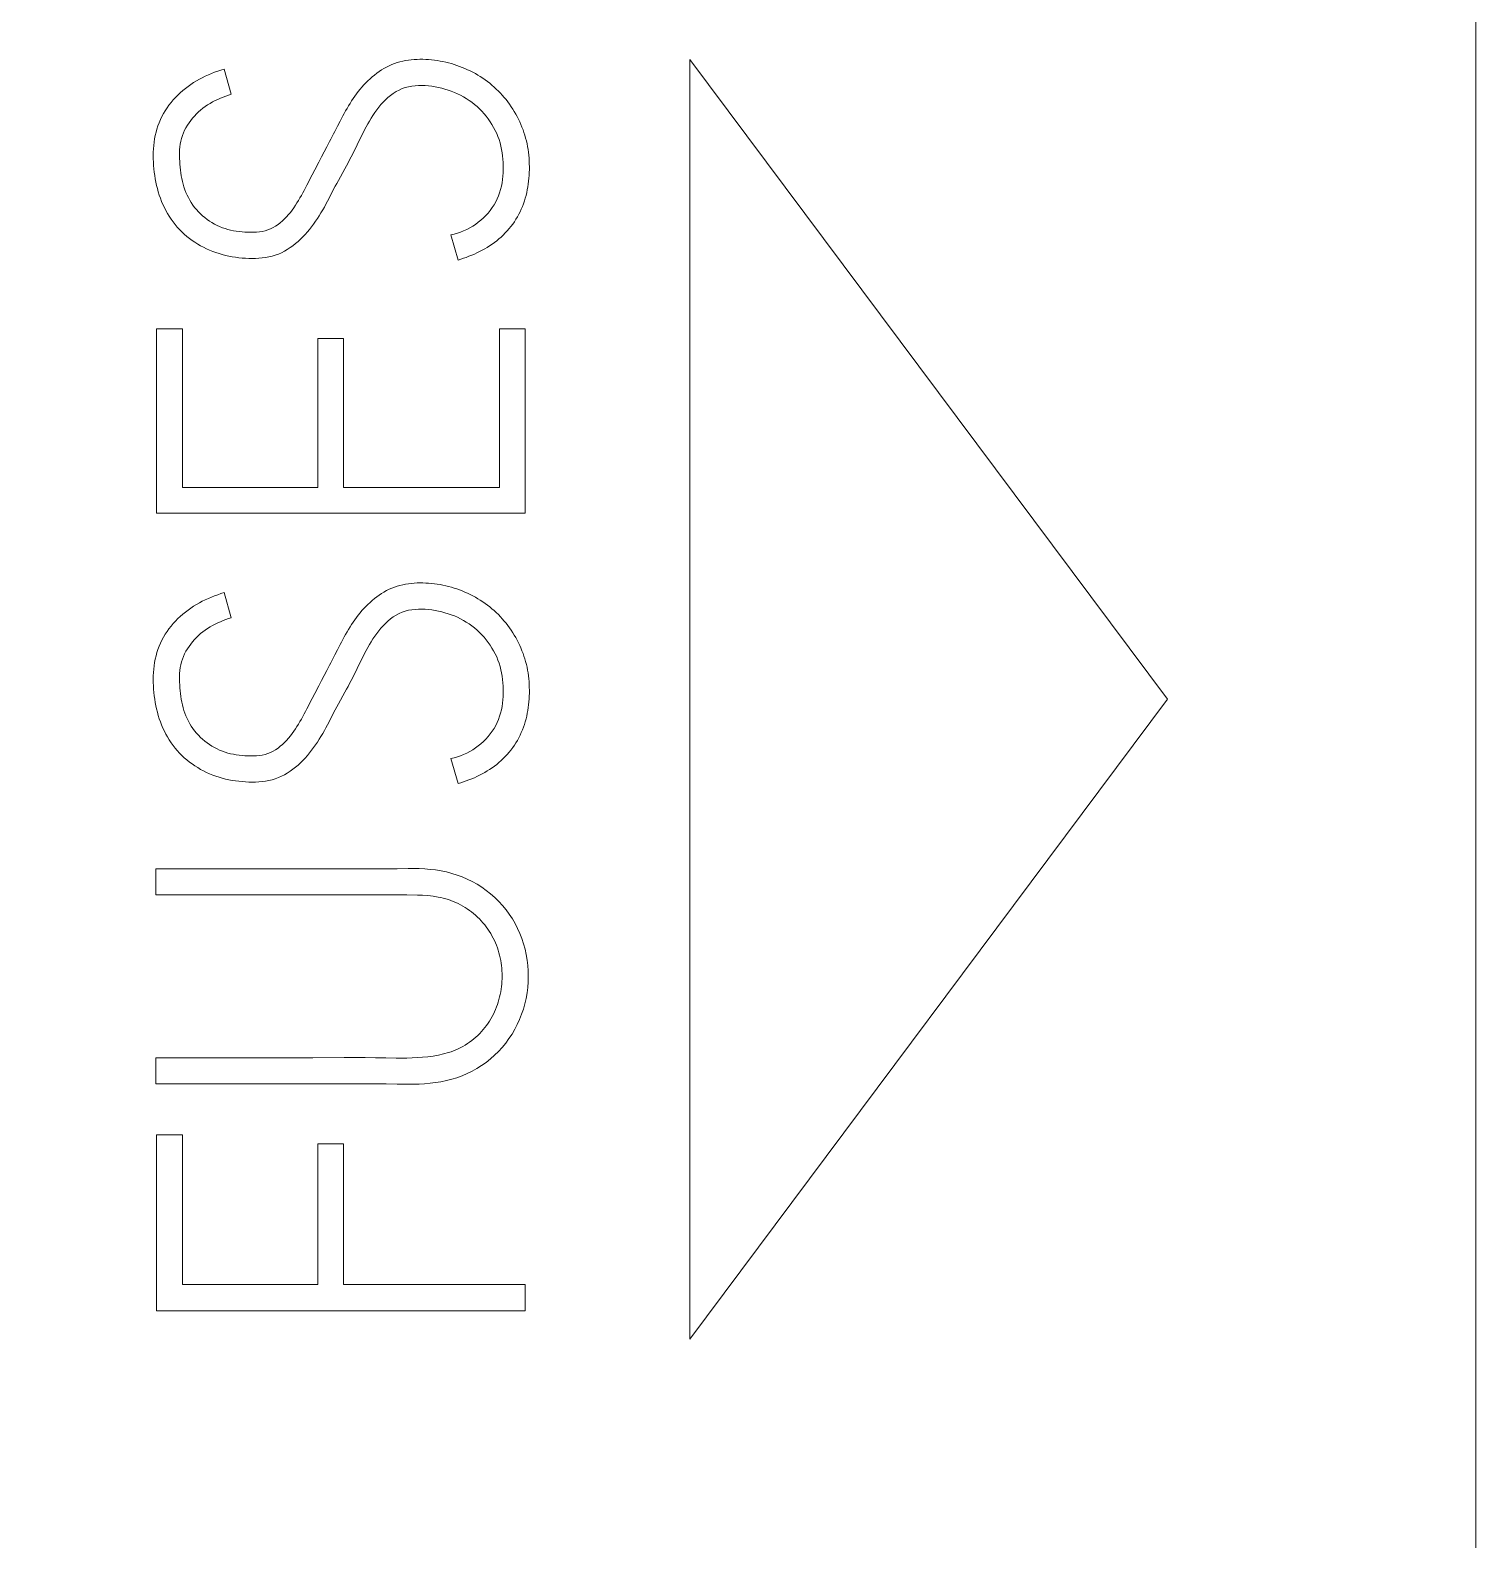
# Model space of a CAD drawing. Header units: millimetres. Extents: x 42356 to 50646, y 31507 to 39566.
# Drawn here: x 47894.837 to 47899.526, y 33764.371 to 33769.266 of the extents above; entities that cross this region are included whole.
import ezdxf

# ---------------------------------------------------------------- set-up
doc = ezdxf.new("R2010")
doc.units = ezdxf.units.MM
doc.set_wipeout_variables(frame=1)
doc.layers.add('000-PI-Oprema', color=30, linetype='Continuous', lineweight=5)

# ---------------------------------------------------------------- blocks, each defined once
blk = doc.blocks.new('6ES7193-6PA00-0AA0')
blk.add_wipeout([(47315.5808, 38480.0409), (47322.5808, 38480.0409), (47322.5808, 38362.9039), (47315.5808, 38362.9039)])
at = {"layer": '000-PI-Oprema'}
for p, q in [((47322.5808, 38362.9039), (47322.5808, 38480.0409)), ((47320.0308, 38374.9038), (47320.0308, 38370.7545)), ((47321.5807, 38372.8295), (47320.0308, 38374.9038)), ((47318.5438, 38374.7907), (47318.5205, 38374.8723)), ((47318.8541, 38374.6203), (47318.8363, 38374.5872)), ((47318.8629, 38374.6369), (47318.8541, 38374.6203)), ((47318.8276, 38374.5707), (47318.8145, 38374.5458)), ((47318.8363, 38374.5872), (47318.8276, 38374.5707)), ((47318.8059, 38374.5291), (47318.789, 38374.4956)), ((47318.8145, 38374.5458), (47318.8059, 38374.5291)), ((47318.8913, 38374.5113), (47318.9123, 38374.5493)), ((47319.2561, 38374.3347), (47319.2794, 38374.2531)), ((47318.3008, 38374.0301), (47318.3008, 38373.4326)), ((47318.3856, 38374.0301), (47318.3008, 38374.0301)), ((47318.3856, 38373.5158), (47318.3856, 38374.0301)), ((47319.4142, 38374.0301), (47319.4142, 38373.5158)), ((47319.4974, 38374.0301), (47319.4142, 38374.0301)), ((47319.4974, 38373.4326), (47319.4974, 38374.0301)), ((47318.825, 38373.9985), (47318.825, 38373.5158)), ((47318.9083, 38373.9985), (47318.825, 38373.9985)), ((47318.9083, 38373.5158), (47318.9083, 38373.9985)), ((47318.825, 38373.5158), (47318.3856, 38373.5158)), ((47319.4142, 38373.5158), (47318.9083, 38373.5158)), ((47318.3008, 38373.4326), (47319.4974, 38373.4326)), ((47318.5438, 38373.0931), (47318.5205, 38373.1746)), ((47318.8541, 38372.9226), (47318.8363, 38372.8896)), ((47318.8629, 38372.9392), (47318.8541, 38372.9226)), ((47318.8145, 38372.8481), (47318.8059, 38372.8314)), ((47318.8276, 38372.873), (47318.8145, 38372.8481)), ((47318.8363, 38372.8896), (47318.8276, 38372.873)), ((47318.8913, 38372.8136), (47318.9123, 38372.8516)), ((47318.8059, 38372.8314), (47318.789, 38372.798)), ((47320.0308, 38370.7545), (47321.5807, 38372.8295)), ((47319.2561, 38372.6371), (47319.2794, 38372.5555)), ((47318.2991, 38372.1943), (47318.2991, 38372.2792)), ((47318.5838, 38372.2792), (47318.7973, 38372.2794)), ((47318.4687, 38372.1943), (47318.2991, 38372.1943)), ((47318.5705, 38372.1943), (47318.4687, 38372.1943)), ((47318.7741, 38372.1943), (47318.7062, 38372.1943)), ((47319.0114, 38372.1944), (47318.9437, 38372.1943)), ((47318.2991, 38371.5819), (47318.2991, 38371.6667)), ((47318.4348, 38371.6667), (47318.5027, 38371.6667)), ((47318.5027, 38371.6667), (47318.5366, 38371.6668)), ((47318.5366, 38371.6668), (47318.6384, 38371.6668)), ((47318.6384, 38371.6668), (47318.774, 38371.6666)), ((47318.4059, 38371.5819), (47318.2991, 38371.5819)), ((47318.477, 38371.5819), (47318.4059, 38371.5819)), ((47318.8329, 38371.5818), (47318.477, 38371.5819)), ((47318.3008, 38371.4171), (47318.3008, 38370.8462)), ((47318.3856, 38371.4171), (47318.3008, 38371.4171)), ((47318.3856, 38370.9311), (47318.3856, 38371.4171)), ((47318.825, 38371.3871), (47318.825, 38370.9311)), ((47318.9083, 38371.3871), (47318.825, 38371.3871)), ((47318.9083, 38370.9311), (47318.9083, 38371.3871)), ((47318.825, 38370.9311), (47318.3856, 38370.9311)), ((47319.4974, 38370.9311), (47318.9083, 38370.9311)), ((47319.4974, 38370.8462), (47319.4974, 38370.9311)), ((47318.3008, 38370.8462), (47319.4974, 38370.8462))]:
    blk.add_line(p, q, dxfattribs=at)
for points in [[(47319.2794, 38374.2531), (47319.2883, 38374.2558), (47319.2973, 38374.2587), (47319.3061, 38374.2618), (47319.3149, 38374.2651), (47319.3236, 38374.2686), (47319.3323, 38374.2723), (47319.3408, 38374.2762), (47319.3493, 38374.2804), (47319.3576, 38374.2847), (47319.3659, 38374.2893), (47319.3739, 38374.2941), (47319.3819, 38374.2991), (47319.3897, 38374.3043), (47319.3973, 38374.3098), (47319.4047, 38374.3155), (47319.412, 38374.3215), (47319.419, 38374.3277), (47319.4259, 38374.3341), (47319.4325, 38374.3408), (47319.4389, 38374.3477), (47319.4451, 38374.3548), (47319.451, 38374.3621), (47319.4566, 38374.3696), (47319.462, 38374.3773), (47319.4671, 38374.3852), (47319.4719, 38374.3933), (47319.4764, 38374.4015), (47319.4807, 38374.4099), (47319.4846, 38374.4184), (47319.4883, 38374.4271), (47319.4916, 38374.4358), (47319.4947, 38374.4447), (47319.4975, 38374.4537), (47319.5, 38374.4628), (47319.5022, 38374.4719), (47319.5041, 38374.4811), (47319.5058, 38374.4903), (47319.5072, 38374.4996), (47319.5084, 38374.5089), (47319.5093, 38374.5183), (47319.51, 38374.5276), (47319.5105, 38374.537), (47319.5107, 38374.5464), (47319.5107, 38374.5558), (47319.5106, 38374.5652), (47319.5102, 38374.5745), (47319.5096, 38374.5839), (47319.5088, 38374.5932), (47319.5077, 38374.6026), (47319.5064, 38374.6119), (47319.5049, 38374.6211), (47319.5031, 38374.6303), (47319.501, 38374.6395), (47319.4987, 38374.6486), (47319.4961, 38374.6576), (47319.4933, 38374.6665), (47319.4902, 38374.6754), (47319.4868, 38374.6842), (47319.4832, 38374.6928), (47319.4793, 38374.7014), (47319.4753, 38374.7098), (47319.471, 38374.7182), (47319.4664, 38374.7264), (47319.4617, 38374.7345), (47319.4568, 38374.7425), (47319.4517, 38374.7503), (47319.4464, 38374.7581), (47319.4408, 38374.7657), (47319.4351, 38374.7731), (47319.4292, 38374.7803), (47319.423, 38374.7874), (47319.4167, 38374.7943), (47319.4101, 38374.8011), (47319.4034, 38374.8076), (47319.3965, 38374.8139), (47319.3894, 38374.8201), (47319.3821, 38374.8261), (47319.3747, 38374.8318), (47319.3672, 38374.8374), (47319.3595, 38374.8427), (47319.3516, 38374.8478), (47319.3436, 38374.8527), (47319.3355, 38374.8574), (47319.3273, 38374.8619), (47319.3189, 38374.8662), (47319.3104, 38374.8702), (47319.3019, 38374.874), (47319.2932, 38374.8776), (47319.2844, 38374.881), (47319.2756, 38374.8842), (47319.2667, 38374.8871), (47319.2577, 38374.8898), (47319.2487, 38374.8923), (47319.2396, 38374.8946), (47319.2304, 38374.8966), (47319.2212, 38374.8984), (47319.212, 38374.8999), (47319.2027, 38374.9012), (47319.1933, 38374.9023), (47319.184, 38374.903), (47319.1746, 38374.9036), (47319.1652, 38374.9039), (47319.1559, 38374.9039), (47319.1465, 38374.9036), (47319.1371, 38374.9031), (47319.1278, 38374.9023), (47319.1184, 38374.9012), (47319.1092, 38374.8998), (47319.1, 38374.898), (47319.0908, 38374.8958), (47319.0818, 38374.8932), (47319.0729, 38374.8902), (47319.0642, 38374.8868), (47319.0556, 38374.883), (47319.0472, 38374.8788), (47319.039, 38374.8742), (47319.031, 38374.8693), (47319.0232, 38374.8641), (47319.0156, 38374.8586), (47319.0081, 38374.8529), (47319.0009, 38374.8469), (47318.9938, 38374.8408), (47318.9869, 38374.8344), (47318.9803, 38374.8278), (47318.9739, 38374.8209), (47318.9677, 38374.8139), (47318.9616, 38374.8067), (47318.9558, 38374.7993), (47318.9502, 38374.7919), (47318.9447, 38374.7843), (47318.9393, 38374.7766), (47318.9341, 38374.7688), (47318.929, 38374.7609), (47318.924, 38374.753), (47318.9192, 38374.7449), (47318.9144, 38374.7368), (47318.9099, 38374.7286), (47318.9054, 38374.7204), (47318.9011, 38374.7121), (47318.8968, 38374.7037), (47318.8884, 38374.687)], [(47318.5205, 38374.8723), (47318.5101, 38374.869), (47318.4999, 38374.8656), (47318.4896, 38374.8618), (47318.4795, 38374.8578), (47318.4695, 38374.8536), (47318.4596, 38374.8491), (47318.4498, 38374.8443), (47318.4402, 38374.8392), (47318.4307, 38374.8338), (47318.4214, 38374.8282), (47318.4124, 38374.8222), (47318.4035, 38374.816), (47318.3948, 38374.8094), (47318.3864, 38374.8026), (47318.3782, 38374.7954), (47318.3703, 38374.7879), (47318.3627, 38374.7801), (47318.3554, 38374.7721), (47318.3484, 38374.7637), (47318.3417, 38374.7551), (47318.3354, 38374.7463), (47318.3295, 38374.7371), (47318.324, 38374.7278), (47318.3189, 38374.7182), (47318.3141, 38374.7084), (47318.3099, 38374.6983), (47318.306, 38374.6882), (47318.3026, 38374.6778), (47318.2997, 38374.6673), (47318.2972, 38374.6568), (47318.2952, 38374.6461), (47318.2935, 38374.6353), (47318.2923, 38374.6245), (47318.2915, 38374.6137), (47318.2909, 38374.6028), (47318.2908, 38374.592), (47318.2909, 38374.5811), (47318.2913, 38374.5702), (47318.292, 38374.5594), (47318.2929, 38374.5486), (47318.2941, 38374.5378), (47318.2955, 38374.527), (47318.2973, 38374.5163), (47318.2993, 38374.5056), (47318.3016, 38374.495), (47318.3042, 38374.4845), (47318.3071, 38374.474), (47318.3104, 38374.4636), (47318.314, 38374.4534), (47318.3179, 38374.4432), (47318.3221, 38374.4332), (47318.3267, 38374.4234), (47318.3316, 38374.4137), (47318.3369, 38374.4042), (47318.3425, 38374.3949), (47318.3484, 38374.3858), (47318.3548, 38374.377), (47318.3614, 38374.3684), (47318.3685, 38374.3601), (47318.3758, 38374.3521), (47318.3835, 38374.3444), (47318.3914, 38374.337), (47318.3996, 38374.3299), (47318.4081, 38374.3231), (47318.4169, 38374.3167), (47318.4259, 38374.3106), (47318.4351, 38374.3048), (47318.4445, 38374.2994), (47318.4541, 38374.2943), (47318.4638, 38374.2895), (47318.4737, 38374.2851), (47318.4838, 38374.281), (47318.494, 38374.2772), (47318.5043, 38374.2738), (47318.5147, 38374.2708), (47318.5253, 38374.268), (47318.5359, 38374.2657), (47318.5465, 38374.2637), (47318.5573, 38374.262), (47318.568, 38374.2606), (47318.5789, 38374.2595), (47318.5897, 38374.2588), (47318.6005, 38374.2583), (47318.6114, 38374.2581), (47318.6223, 38374.2583), (47318.6331, 38374.2588), (47318.6439, 38374.2598), (47318.6547, 38374.2612), (47318.6654, 38374.2631), (47318.676, 38374.2656), (47318.6864, 38374.2687), (47318.6966, 38374.2724), (47318.7066, 38374.2768), (47318.7163, 38374.2817), (47318.7256, 38374.2872), (47318.7347, 38374.2932), (47318.7435, 38374.2995), (47318.7521, 38374.3062), (47318.7604, 38374.3132), (47318.7684, 38374.3205), (47318.7762, 38374.3281), (47318.7836, 38374.336), (47318.7908, 38374.3442), (47318.7977, 38374.3526), (47318.8044, 38374.3611), (47318.8109, 38374.3698), (47318.8171, 38374.3787), (47318.8232, 38374.3877), (47318.8291, 38374.3968), (47318.8348, 38374.406), (47318.8404, 38374.4154), (47318.8457, 38374.4248), (47318.8509, 38374.4344), (47318.8559, 38374.444), (47318.8709, 38374.4729)], [(47318.9663, 38374.6557), (47318.9711, 38374.6655), (47318.976, 38374.6752), (47318.981, 38374.6848), (47318.9863, 38374.6943), (47318.9917, 38374.7037), (47318.9974, 38374.713), (47319.0032, 38374.7221), (47319.0092, 38374.7311), (47319.0155, 38374.74), (47319.0221, 38374.7486), (47319.0291, 38374.757), (47319.0364, 38374.765), (47319.044, 38374.7727), (47319.0521, 38374.78), (47319.0604, 38374.787), (47319.0692, 38374.7934), (47319.0783, 38374.7993), (47319.0879, 38374.8044), (47319.0979, 38374.8088), (47319.1081, 38374.8123), (47319.1187, 38374.8149), (47319.1294, 38374.8169), (47319.1402, 38374.8182), (47319.151, 38374.8189), (47319.1619, 38374.819), (47319.1727, 38374.8186), (47319.1836, 38374.8177), (47319.1943, 38374.8164), (47319.205, 38374.8146), (47319.2157, 38374.8124), (47319.2263, 38374.81), (47319.2368, 38374.8072), (47319.2471, 38374.804), (47319.2574, 38374.8005), (47319.2676, 38374.7966), (47319.2775, 38374.7923), (47319.2873, 38374.7875), (47319.2968, 38374.7823), (47319.3061, 38374.7767), (47319.3152, 38374.7708), (47319.3241, 38374.7645), (47319.3326, 38374.7578), (47319.3409, 38374.7508), (47319.3489, 38374.7434), (47319.3565, 38374.7356), (47319.3638, 38374.7275), (47319.3707, 38374.7192), (47319.3772, 38374.7105), (47319.3835, 38374.7016), (47319.3894, 38374.6925), (47319.3949, 38374.6831), (47319.4, 38374.6736), (47319.4047, 38374.6637), (47319.4089, 38374.6537), (47319.4126, 38374.6435), (47319.4158, 38374.6331), (47319.4185, 38374.6226), (47319.4207, 38374.6119), (47319.4225, 38374.6012), (47319.4239, 38374.5905), (47319.4249, 38374.5797), (47319.4255, 38374.5688), (47319.4258, 38374.558)], [(47318.5418, 38374.3501), (47318.5327, 38374.3523), (47318.5236, 38374.3549), (47318.5148, 38374.358), (47318.506, 38374.3615), (47318.4975, 38374.3654), (47318.4892, 38374.3697), (47318.4811, 38374.3744), (47318.4732, 38374.3795), (47318.4656, 38374.385), (47318.4581, 38374.3907), (47318.4509, 38374.3968), (47318.444, 38374.4031), (47318.4373, 38374.4097), (47318.431, 38374.4166), (47318.425, 38374.4238), (47318.4194, 38374.4314), (47318.4142, 38374.4392), (47318.4093, 38374.4472), (47318.4048, 38374.4554), (47318.4006, 38374.4638), (47318.3968, 38374.4724), (47318.3933, 38374.4811), (47318.3902, 38374.4899), (47318.3875, 38374.4989), (47318.3852, 38374.508), (47318.3833, 38374.5172), (47318.3817, 38374.5264), (47318.3804, 38374.5357), (47318.3792, 38374.545), (47318.3781, 38374.5543), (47318.3772, 38374.5637), (47318.3765, 38374.573), (47318.3759, 38374.5824), (47318.3757, 38374.5917), (47318.3758, 38374.6011), (47318.3762, 38374.6105), (47318.3771, 38374.6198), (47318.3784, 38374.6291), (47318.3801, 38374.6384), (47318.3824, 38374.6475), (47318.3852, 38374.6564), (47318.3886, 38374.6652), (47318.3925, 38374.6737), (47318.3968, 38374.682), (47318.4016, 38374.6901), (47318.4067, 38374.698), (47318.4121, 38374.7057), (47318.4179, 38374.713), (47318.424, 38374.7201), (47318.4305, 38374.7269), (47318.4373, 38374.7333), (47318.4444, 38374.7395), (47318.4518, 38374.7453), (47318.4593, 38374.7509), (47318.4671, 38374.7562), (47318.475, 38374.7611), (47318.4832, 38374.7657), (47318.4915, 38374.77), (47318.5, 38374.7741), (47318.5086, 38374.7779), (47318.5172, 38374.7815), (47318.526, 38374.7849), (47318.5348, 38374.788), (47318.5438, 38374.7907)], [(47318.8884, 38374.687), (47318.88, 38374.6702), (47318.8758, 38374.6618), (47318.8715, 38374.6535), (47318.8672, 38374.6452), (47318.8629, 38374.6369)], [(47318.9123, 38374.5493), (47318.9175, 38374.5588), (47318.9226, 38374.5684), (47318.9277, 38374.5779), (47318.9328, 38374.5876), (47318.9377, 38374.5972), (47318.9427, 38374.6069), (47318.9475, 38374.6166), (47318.9523, 38374.6263), (47318.9663, 38374.6557)], [(47319.4258, 38374.558), (47319.4258, 38374.547), (47319.4254, 38374.5361), (47319.4247, 38374.5251), (47319.4235, 38374.5142), (47319.422, 38374.5033), (47319.4199, 38374.4926), (47319.4174, 38374.482), (47319.4143, 38374.4715), (47319.4107, 38374.4612), (47319.4065, 38374.4512), (47319.4017, 38374.4415), (47319.3963, 38374.432), (47319.3904, 38374.4229), (47319.384, 38374.414), (47319.377, 38374.4055), (47319.3696, 38374.3974), (47319.3618, 38374.3896), (47319.3536, 38374.3823), (47319.345, 38374.3754), (47319.3361, 38374.3688), (47319.3269, 38374.3628), (47319.3173, 38374.3572), (47319.3076, 38374.3521), (47319.2976, 38374.3475), (47319.2874, 38374.3435), (47319.2771, 38374.34), (47319.2667, 38374.3371), (47319.2561, 38374.3347)], [(47318.8709, 38374.4729), (47318.8759, 38374.4826), (47318.881, 38374.4922), (47318.8861, 38374.5017), (47318.8913, 38374.5113)], [(47318.789, 38374.4956), (47318.7847, 38374.4873), (47318.7804, 38374.479), (47318.7759, 38374.4707), (47318.7714, 38374.4625), (47318.7667, 38374.4544), (47318.7619, 38374.4464), (47318.7569, 38374.4384), (47318.7518, 38374.4305), (47318.7466, 38374.4227), (47318.7412, 38374.4151), (47318.7356, 38374.4076), (47318.7296, 38374.4003), (47318.7234, 38374.3933), (47318.7169, 38374.3865), (47318.7101, 38374.3801), (47318.7029, 38374.374), (47318.6955, 38374.3683), (47318.6877, 38374.363), (47318.6796, 38374.3583), (47318.6712, 38374.3541), (47318.6625, 38374.3507), (47318.6535, 38374.3479), (47318.6444, 38374.3458), (47318.6351, 38374.3444), (47318.6257, 38374.3435), (47318.6164, 38374.3431), (47318.607, 38374.343), (47318.5976, 38374.3432), (47318.5882, 38374.3437), (47318.5789, 38374.3444), (47318.5696, 38374.3454), (47318.5602, 38374.3467), (47318.551, 38374.3482), (47318.5418, 38374.3501)], [(47319.2794, 38372.5555), (47319.2883, 38372.5582), (47319.2973, 38372.5611), (47319.3061, 38372.5642), (47319.3149, 38372.5675), (47319.3236, 38372.571), (47319.3323, 38372.5747), (47319.3408, 38372.5786), (47319.3493, 38372.5827), (47319.3576, 38372.5871), (47319.3659, 38372.5916), (47319.3739, 38372.5964), (47319.3819, 38372.6014), (47319.3897, 38372.6067), (47319.3973, 38372.6122), (47319.4047, 38372.6179), (47319.412, 38372.6238), (47319.419, 38372.63), (47319.4259, 38372.6365), (47319.4325, 38372.6431), (47319.4389, 38372.65), (47319.4451, 38372.6571), (47319.451, 38372.6644), (47319.4566, 38372.672), (47319.462, 38372.6797), (47319.4671, 38372.6876), (47319.4719, 38372.6956), (47319.4764, 38372.7039), (47319.4807, 38372.7122), (47319.4846, 38372.7208), (47319.4883, 38372.7294), (47319.4916, 38372.7382), (47319.4947, 38372.7471), (47319.4975, 38372.7561), (47319.5, 38372.7651), (47319.5022, 38372.7742), (47319.5041, 38372.7834), (47319.5058, 38372.7927), (47319.5072, 38372.802), (47319.5084, 38372.8113), (47319.5093, 38372.8206), (47319.51, 38372.83), (47319.5105, 38372.8394), (47319.5107, 38372.8488), (47319.5107, 38372.8581), (47319.5106, 38372.8675), (47319.5102, 38372.8769), (47319.5096, 38372.8863), (47319.5088, 38372.8956), (47319.5077, 38372.9049), (47319.5064, 38372.9142), (47319.5049, 38372.9235), (47319.5031, 38372.9327), (47319.501, 38372.9418), (47319.4987, 38372.9509), (47319.4961, 38372.96), (47319.4933, 38372.9689), (47319.4902, 38372.9778), (47319.4868, 38372.9865), (47319.4832, 38372.9952), (47319.4793, 38373.0037), (47319.4753, 38373.0122), (47319.471, 38373.0205), (47319.4664, 38373.0287), (47319.4617, 38373.0369), (47319.4568, 38373.0448), (47319.4517, 38373.0527), (47319.4464, 38373.0604), (47319.4408, 38373.068), (47319.4351, 38373.0754), (47319.4292, 38373.0827), (47319.423, 38373.0898), (47319.4167, 38373.0967), (47319.4101, 38373.1034), (47319.4034, 38373.11), (47319.3965, 38373.1163), (47319.3894, 38373.1225), (47319.3821, 38373.1284), (47319.3747, 38373.1342), (47319.3672, 38373.1397), (47319.3595, 38373.1451), (47319.3516, 38373.1502), (47319.3436, 38373.1551), (47319.3355, 38373.1598), (47319.3273, 38373.1643), (47319.3189, 38373.1685), (47319.3104, 38373.1726), (47319.3019, 38373.1764), (47319.2932, 38373.18), (47319.2844, 38373.1834), (47319.2756, 38373.1865), (47319.2667, 38373.1895), (47319.2577, 38373.1922), (47319.2487, 38373.1947), (47319.2396, 38373.1969), (47319.2304, 38373.199), (47319.2212, 38373.2008), (47319.212, 38373.2023), (47319.2027, 38373.2036), (47319.1933, 38373.2046), (47319.184, 38373.2054), (47319.1746, 38373.2059), (47319.1652, 38373.2062), (47319.1559, 38373.2062), (47319.1465, 38373.206), (47319.1371, 38373.2055), (47319.1278, 38373.2047), (47319.1184, 38373.2036), (47319.1092, 38373.2021), (47319.1, 38373.2003), (47319.0908, 38373.1981), (47319.0818, 38373.1956), (47319.0729, 38373.1926), (47319.0642, 38373.1892), (47319.0556, 38373.1854), (47319.0472, 38373.1811), (47319.039, 38373.1766), (47319.031, 38373.1717), (47319.0232, 38373.1664), (47319.0156, 38373.161), (47319.0081, 38373.1552), (47319.0009, 38373.1493), (47318.9938, 38373.1431), (47318.9869, 38373.1367), (47318.9803, 38373.1301), (47318.9739, 38373.1233), (47318.9677, 38373.1163), (47318.9616, 38373.1091), (47318.9558, 38373.1017), (47318.9502, 38373.0942), (47318.9447, 38373.0866), (47318.9393, 38373.0789), (47318.9341, 38373.0711), (47318.929, 38373.0633), (47318.924, 38373.0553), (47318.9192, 38373.0473), (47318.9144, 38373.0392), (47318.9099, 38373.031), (47318.9054, 38373.0228), (47318.9011, 38373.0144), (47318.8968, 38373.0061), (47318.8884, 38372.9893)], [(47318.5205, 38373.1746), (47318.5101, 38373.1714), (47318.4999, 38373.1679), (47318.4896, 38373.1642), (47318.4795, 38373.1602), (47318.4695, 38373.1559), (47318.4596, 38373.1514), (47318.4498, 38373.1466), (47318.4402, 38373.1415), (47318.4307, 38373.1362), (47318.4214, 38373.1305), (47318.4124, 38373.1246), (47318.4035, 38373.1183), (47318.3948, 38373.1118), (47318.3864, 38373.1049), (47318.3782, 38373.0977), (47318.3703, 38373.0903), (47318.3627, 38373.0825), (47318.3554, 38373.0744), (47318.3484, 38373.0661), (47318.3417, 38373.0575), (47318.3354, 38373.0486), (47318.3295, 38373.0395), (47318.324, 38373.0301), (47318.3189, 38373.0205), (47318.3141, 38373.0107), (47318.3099, 38373.0007), (47318.306, 38372.9905), (47318.3026, 38372.9802), (47318.2997, 38372.9697), (47318.2972, 38372.9591), (47318.2952, 38372.9484), (47318.2935, 38372.9377), (47318.2923, 38372.9269), (47318.2915, 38372.916), (47318.2909, 38372.9052), (47318.2908, 38372.8943), (47318.2909, 38372.8834), (47318.2913, 38372.8726), (47318.292, 38372.8618), (47318.2929, 38372.8509), (47318.2941, 38372.8401), (47318.2955, 38372.8294), (47318.2973, 38372.8187), (47318.2993, 38372.808), (47318.3016, 38372.7974), (47318.3042, 38372.7868), (47318.3071, 38372.7764), (47318.3104, 38372.766), (47318.314, 38372.7557), (47318.3179, 38372.7456), (47318.3221, 38372.7356), (47318.3267, 38372.7257), (47318.3316, 38372.7161), (47318.3369, 38372.7066), (47318.3425, 38372.6973), (47318.3484, 38372.6882), (47318.3548, 38372.6793), (47318.3614, 38372.6708), (47318.3685, 38372.6625), (47318.3758, 38372.6545), (47318.3835, 38372.6468), (47318.3914, 38372.6394), (47318.3996, 38372.6323), (47318.4081, 38372.6255), (47318.4169, 38372.6191), (47318.4259, 38372.613), (47318.4351, 38372.6072), (47318.4445, 38372.6017), (47318.4541, 38372.5966), (47318.4638, 38372.5919), (47318.4737, 38372.5874), (47318.4838, 38372.5833), (47318.494, 38372.5796), (47318.5043, 38372.5762), (47318.5147, 38372.5731), (47318.5253, 38372.5704), (47318.5359, 38372.5681), (47318.5465, 38372.566), (47318.5573, 38372.5644), (47318.568, 38372.563), (47318.5789, 38372.5619), (47318.5897, 38372.5611), (47318.6005, 38372.5606), (47318.6114, 38372.5605), (47318.6223, 38372.5606), (47318.6331, 38372.5612), (47318.6439, 38372.5621), (47318.6547, 38372.5635), (47318.6654, 38372.5655), (47318.676, 38372.5679), (47318.6864, 38372.571), (47318.6966, 38372.5748), (47318.7066, 38372.5791), (47318.7163, 38372.5841), (47318.7256, 38372.5896), (47318.7347, 38372.5955), (47318.7435, 38372.6019), (47318.7521, 38372.6086), (47318.7604, 38372.6156), (47318.7684, 38372.6229), (47318.7762, 38372.6305), (47318.7836, 38372.6384), (47318.7908, 38372.6465), (47318.7977, 38372.6549), (47318.8044, 38372.6635), (47318.8109, 38372.6722), (47318.8171, 38372.6811), (47318.8232, 38372.6901), (47318.8291, 38372.6992), (47318.8348, 38372.7084), (47318.8404, 38372.7177), (47318.8457, 38372.7272), (47318.8509, 38372.7367), (47318.8559, 38372.7463), (47318.8709, 38372.7753)], [(47318.5418, 38372.6525), (47318.5327, 38372.6547), (47318.5236, 38372.6573), (47318.5148, 38372.6603), (47318.506, 38372.6638), (47318.4975, 38372.6677), (47318.4892, 38372.6721), (47318.4811, 38372.6768), (47318.4732, 38372.6819), (47318.4656, 38372.6873), (47318.4581, 38372.6931), (47318.4509, 38372.6991), (47318.444, 38372.7054), (47318.4373, 38372.712), (47318.431, 38372.7189), (47318.425, 38372.7262), (47318.4194, 38372.7337), (47318.4142, 38372.7415), (47318.4093, 38372.7495), (47318.4048, 38372.7578), (47318.4006, 38372.7662), (47318.3968, 38372.7747), (47318.3933, 38372.7834), (47318.3902, 38372.7923), (47318.3875, 38372.8013), (47318.3852, 38372.8104), (47318.3833, 38372.8196), (47318.3817, 38372.8288), (47318.3804, 38372.8381), (47318.3792, 38372.8474), (47318.3781, 38372.8567), (47318.3772, 38372.866), (47318.3765, 38372.8754), (47318.3759, 38372.8847), (47318.3757, 38372.8941), (47318.3758, 38372.9035), (47318.3762, 38372.9129), (47318.3771, 38372.9222), (47318.3784, 38372.9315), (47318.3801, 38372.9407), (47318.3824, 38372.9498), (47318.3852, 38372.9588), (47318.3886, 38372.9675), (47318.3925, 38372.9761), (47318.3968, 38372.9844), (47318.4016, 38372.9925), (47318.4067, 38373.0004), (47318.4121, 38373.008), (47318.4179, 38373.0154), (47318.424, 38373.0225), (47318.4305, 38373.0292), (47318.4373, 38373.0357), (47318.4444, 38373.0418), (47318.4518, 38373.0477), (47318.4593, 38373.0532), (47318.4671, 38373.0585), (47318.475, 38373.0635), (47318.4832, 38373.0681), (47318.4915, 38373.0724), (47318.5, 38373.0764), (47318.5086, 38373.0802), (47318.5172, 38373.0838), (47318.526, 38373.0872), (47318.5348, 38373.0903), (47318.5438, 38373.0931)], [(47318.9663, 38372.9581), (47318.9711, 38372.9678), (47318.976, 38372.9775), (47318.981, 38372.9872), (47318.9863, 38372.9967), (47318.9917, 38373.006), (47318.9974, 38373.0153), (47319.0032, 38373.0245), (47319.0092, 38373.0335), (47319.0155, 38373.0423), (47319.0221, 38373.051), (47319.0291, 38373.0593), (47319.0364, 38373.0674), (47319.044, 38373.075), (47319.0521, 38373.0824), (47319.0604, 38373.0893), (47319.0692, 38373.0958), (47319.0783, 38373.1016), (47319.0879, 38373.1068), (47319.0979, 38373.1111), (47319.1081, 38373.1146), (47319.1187, 38373.1173), (47319.1294, 38373.1192), (47319.1402, 38373.1205), (47319.151, 38373.1212), (47319.1619, 38373.1214), (47319.1727, 38373.121), (47319.1836, 38373.1201), (47319.1943, 38373.1187), (47319.205, 38373.1169), (47319.2157, 38373.1148), (47319.2263, 38373.1123), (47319.2368, 38373.1095), (47319.2471, 38373.1064), (47319.2574, 38373.1029), (47319.2676, 38373.099), (47319.2775, 38373.0946), (47319.2873, 38373.0898), (47319.2968, 38373.0846), (47319.3061, 38373.0791), (47319.3152, 38373.0731), (47319.3241, 38373.0668), (47319.3326, 38373.0601), (47319.3409, 38373.0531), (47319.3489, 38373.0457), (47319.3565, 38373.038), (47319.3638, 38373.0299), (47319.3707, 38373.0215), (47319.3772, 38373.0129), (47319.3835, 38373.004), (47319.3894, 38372.9948), (47319.3949, 38372.9855), (47319.4, 38372.9759), (47319.4047, 38372.9661), (47319.4089, 38372.9561), (47319.4126, 38372.9459), (47319.4158, 38372.9355), (47319.4185, 38372.9249), (47319.4207, 38372.9143), (47319.4225, 38372.9036), (47319.4239, 38372.8928), (47319.4249, 38372.882), (47319.4255, 38372.8712), (47319.4258, 38372.8603)], [(47318.8884, 38372.9893), (47318.88, 38372.9726), (47318.8758, 38372.9642), (47318.8715, 38372.9558), (47318.8672, 38372.9475), (47318.8629, 38372.9392)], [(47318.9123, 38372.8516), (47318.9175, 38372.8612), (47318.9226, 38372.8707), (47318.9277, 38372.8803), (47318.9328, 38372.8899), (47318.9377, 38372.8996), (47318.9427, 38372.9092), (47318.9475, 38372.9189), (47318.9523, 38372.9287), (47318.9663, 38372.9581)], [(47319.4258, 38372.8603), (47319.4258, 38372.8494), (47319.4254, 38372.8384), (47319.4247, 38372.8275), (47319.4235, 38372.8165), (47319.422, 38372.8057), (47319.4199, 38372.7949), (47319.4174, 38372.7843), (47319.4143, 38372.7739), (47319.4107, 38372.7636), (47319.4065, 38372.7536), (47319.4017, 38372.7438), (47319.3963, 38372.7344), (47319.3904, 38372.7252), (47319.384, 38372.7164), (47319.377, 38372.7079), (47319.3696, 38372.6998), (47319.3618, 38372.692), (47319.3536, 38372.6847), (47319.345, 38372.6777), (47319.3361, 38372.6712), (47319.3269, 38372.6652), (47319.3173, 38372.6596), (47319.3076, 38372.6545), (47319.2976, 38372.6499), (47319.2874, 38372.6459), (47319.2771, 38372.6423), (47319.2667, 38372.6394), (47319.2561, 38372.6371)], [(47318.789, 38372.798), (47318.7847, 38372.7896), (47318.7804, 38372.7813), (47318.7759, 38372.7731), (47318.7714, 38372.7649), (47318.7667, 38372.7568), (47318.7619, 38372.7487), (47318.7569, 38372.7408), (47318.7518, 38372.7329), (47318.7466, 38372.7251), (47318.7412, 38372.7174), (47318.7356, 38372.7099), (47318.7296, 38372.7027), (47318.7234, 38372.6956), (47318.7169, 38372.6889), (47318.7101, 38372.6825), (47318.7029, 38372.6764), (47318.6955, 38372.6706), (47318.6877, 38372.6654), (47318.6796, 38372.6606), (47318.6712, 38372.6565), (47318.6625, 38372.653), (47318.6535, 38372.6503), (47318.6444, 38372.6482), (47318.6351, 38372.6467), (47318.6257, 38372.6459), (47318.6164, 38372.6454), (47318.607, 38372.6453), (47318.5976, 38372.6455), (47318.5882, 38372.646), (47318.5789, 38372.6468), (47318.5696, 38372.6478), (47318.5602, 38372.6491), (47318.551, 38372.6506), (47318.5418, 38372.6525)], [(47318.8709, 38372.7753), (47318.8759, 38372.7849), (47318.881, 38372.7945), (47318.8861, 38372.8041), (47318.8913, 38372.8136)], [(47318.2991, 38372.2792), (47318.3347, 38372.2792), (47318.3703, 38372.2792)], [(47318.3703, 38372.2792), (47318.5126, 38372.2792), (47318.5838, 38372.2792)], [(47318.7973, 38372.2794), (47318.8329, 38372.2793), (47318.8684, 38372.2792)], [(47318.8684, 38372.2792), (47318.9395, 38372.2788), (47318.975, 38372.2787), (47319.0106, 38372.2787), (47319.0463, 38372.279), (47319.082, 38372.2796), (47319.1178, 38372.2801), (47319.1356, 38372.2801), (47319.1535, 38372.2797), (47319.1712, 38372.2789), (47319.189, 38372.2775), (47319.2066, 38372.2754), (47319.2241, 38372.2726), (47319.2416, 38372.269), (47319.2589, 38372.2645), (47319.276, 38372.2591), (47319.2928, 38372.2529), (47319.3093, 38372.2458), (47319.3255, 38372.2379), (47319.3412, 38372.2292), (47319.3564, 38372.2197), (47319.3711, 38372.2093), (47319.3851, 38372.1982), (47319.3986, 38372.1863), (47319.4114, 38372.1737), (47319.4236, 38372.1605), (47319.435, 38372.1466), (47319.4456, 38372.1322), (47319.4555, 38372.1172), (47319.4645, 38372.1017), (47319.4727, 38372.0858), (47319.48, 38372.0695), (47319.4865, 38372.0528), (47319.4921, 38372.0358), (47319.4968, 38372.0186), (47319.5006, 38372.0011), (47319.5036, 38371.9835), (47319.5057, 38371.9657), (47319.507, 38371.9479), (47319.5073, 38371.93), (47319.5068, 38371.9122), (47319.5054, 38371.8943), (47319.5031, 38371.8766), (47319.5, 38371.859), (47319.496, 38371.8416), (47319.4912, 38371.8245), (47319.4855, 38371.8075), (47319.479, 38371.7909), (47319.4716, 38371.7747), (47319.4634, 38371.7588), (47319.4544, 38371.7434), (47319.4446, 38371.7285), (47319.434, 38371.7141), (47319.4227, 38371.7002), (47319.4107, 38371.687), (47319.3979, 38371.6745), (47319.3845, 38371.6626), (47319.3705, 38371.6515), (47319.3559, 38371.6411), (47319.3408, 38371.6316), (47319.3252, 38371.6229), (47319.3091, 38371.615), (47319.2927, 38371.608), (47319.2759, 38371.602), (47319.2588, 38371.5968), (47319.2415, 38371.5924), (47319.224, 38371.5887), (47319.2064, 38371.5859), (47319.1887, 38371.5837), (47319.1709, 38371.5823), (47319.1532, 38371.5814), (47319.1354, 38371.5809), (47319.1176, 38371.5808), (47319.082, 38371.5813), (47319.0463, 38371.582), (47319.0107, 38371.5823), (47318.9751, 38371.5823), (47318.904, 38371.5819)], [(47318.7062, 38372.1943), (47318.6723, 38372.1943), (47318.6384, 38372.1943), (47318.6044, 38372.1943), (47318.5705, 38372.1943)], [(47318.9437, 38372.1943), (47318.8419, 38372.1943), (47318.7741, 38372.1943)], [(47318.9099, 38371.6672), (47318.9438, 38371.6673), (47318.9777, 38371.6671), (47319.0115, 38371.6667), (47319.0453, 38371.666), (47319.0792, 38371.6655), (47319.1131, 38371.6656), (47319.1302, 38371.6661), (47319.1473, 38371.6669), (47319.1644, 38371.6681), (47319.1816, 38371.6699), (47319.1986, 38371.6722), (47319.2155, 38371.6753), (47319.2322, 38371.6791), (47319.2486, 38371.6837), (47319.2567, 38371.6863), (47319.2647, 38371.6892), (47319.2725, 38371.6924), (47319.2803, 38371.6958), (47319.2879, 38371.6995), (47319.2954, 38371.7035), (47319.3028, 38371.7078), (47319.31, 38371.7124), (47319.317, 38371.7172), (47319.3239, 38371.7223), (47319.3306, 38371.7276), (47319.3372, 38371.7332), (47319.3435, 38371.739), (47319.3496, 38371.7451), (47319.3555, 38371.7513), (47319.3612, 38371.7578), (47319.3667, 38371.7644), (47319.3719, 38371.7712), (47319.3769, 38371.7782), (47319.3816, 38371.7854), (47319.3861, 38371.7927), (47319.3902, 38371.8002), (47319.3942, 38371.8077), (47319.3978, 38371.8154), (47319.4012, 38371.8233), (47319.4044, 38371.8312), (47319.4072, 38371.8392), (47319.4099, 38371.8473), (47319.4122, 38371.8555), (47319.4143, 38371.8638), (47319.4162, 38371.8721), (47319.4178, 38371.8804), (47319.4192, 38371.8888), (47319.4203, 38371.8973), (47319.4212, 38371.9057), (47319.4219, 38371.9142), (47319.4222, 38371.9227), (47319.4224, 38371.9313), (47319.4222, 38371.9398), (47319.4219, 38371.9483), (47319.4212, 38371.9568), (47319.4203, 38371.9652), (47319.4192, 38371.9737), (47319.4178, 38371.9821), (47319.4161, 38371.9905), (47319.4142, 38371.9988), (47319.412, 38372.0071), (47319.4096, 38372.0152), (47319.4069, 38372.0233), (47319.4039, 38372.0313), (47319.4007, 38372.0392), (47319.3973, 38372.047), (47319.3935, 38372.0547), (47319.3895, 38372.0622), (47319.3853, 38372.0696), (47319.3808, 38372.0768), (47319.376, 38372.0839), (47319.371, 38372.0908), (47319.3658, 38372.0976), (47319.3603, 38372.1041), (47319.3547, 38372.1105), (47319.3488, 38372.1167), (47319.3427, 38372.1227), (47319.3364, 38372.1285), (47319.3299, 38372.134), (47319.3232, 38372.1393), (47319.3163, 38372.1444), (47319.3092, 38372.1493), (47319.302, 38372.1539), (47319.2946, 38372.1583), (47319.2871, 38372.1624), (47319.2795, 38372.1663), (47319.2717, 38372.1699), (47319.2639, 38372.1733), (47319.2559, 38372.1764), (47319.2479, 38372.1792), (47319.2397, 38372.1817), (47319.2316, 38372.184), (47319.2233, 38372.186), (47319.215, 38372.1877), (47319.1983, 38372.1904), (47319.1814, 38372.1922), (47319.1645, 38372.1933), (47319.1474, 38372.194), (47319.1133, 38372.1943), (47319.0793, 38372.1944), (47319.0114, 38372.1944)], [(47318.2991, 38371.6667), (47318.367, 38371.6667), (47318.4348, 38371.6667)], [(47318.774, 38371.6666), (47318.808, 38371.6667), (47318.9099, 38371.6672)], [(47318.904, 38371.5819), (47318.8684, 38371.5818), (47318.8329, 38371.5818)]]:
    blk.add_lwpolyline(points, dxfattribs=at)

msp = doc.modelspace()

# ---------------------------------------------------------------- block references
at = {"layer": '000-PI-Oprema'}
msp.add_blockref('6ES7193-6PA00-0AA0', (576.9451, -4605.7324), dxfattribs=at)

doc.saveas('drawing.dxf')
